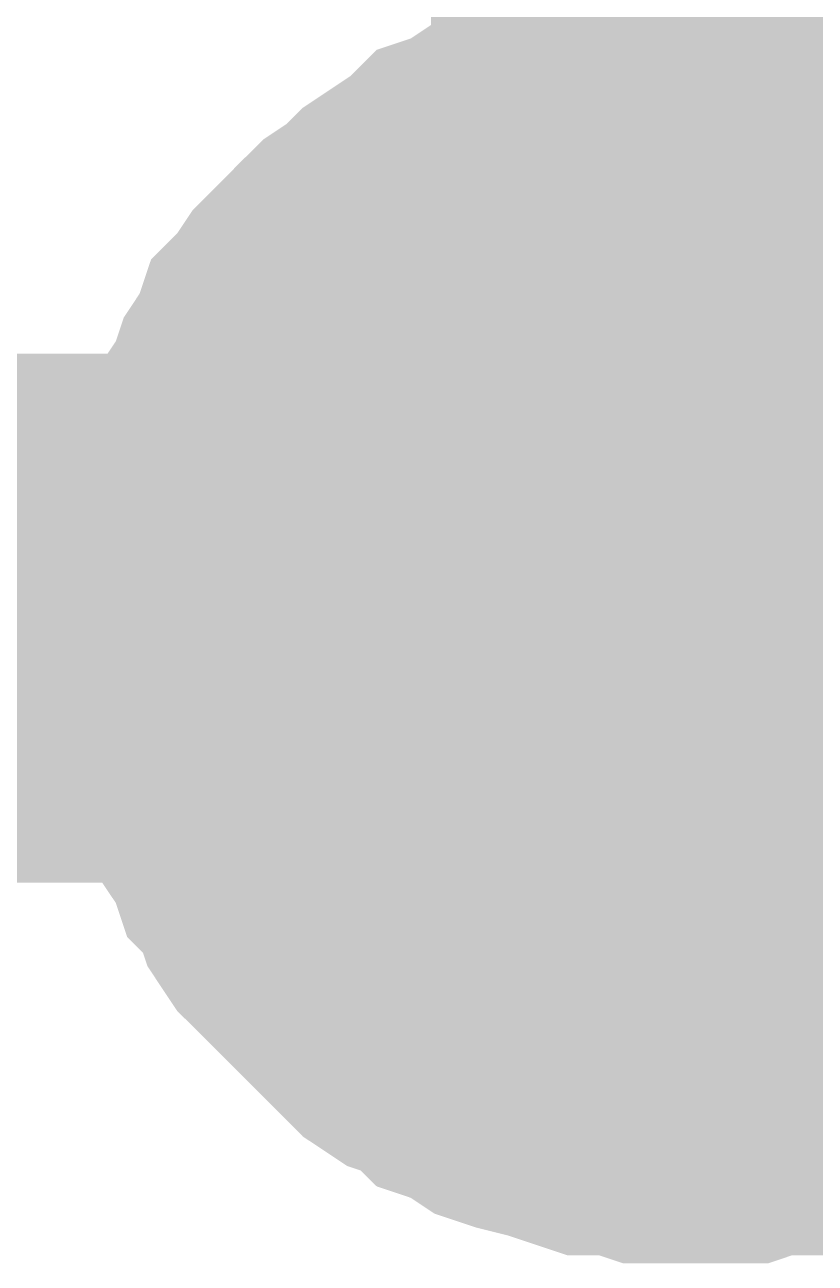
# Model space of a CAD drawing. Header units: inches. Extents: x 0 to 841, y 0 to 594.
# Drawn here: x 51.579 to 52.698, y 539.083 to 540.837 of the extents above; entities that cross this region are included whole.
import ezdxf

# ---------------------------------------------------------------- set-up
doc = ezdxf.new("R2010")
doc.units = ezdxf.units.IN
doc.layers.add('Sheet', color=255, linetype='Continuous')

msp = doc.modelspace()

# ---------------------------------------------------------------- linework, layer by layer
at = {"layer": 'Sheet'}
for points in [[(95.0302, 547.4983, 0.7493, 0.7493, 0), (95.0302, 539.9969, 0.7493, 0.7493, 0), (94.9853, 539.9969, 0.7493, 0.7493, 0), (94.9853, 539.9969, 0.7493, 0.7493, 0), (82.5212, 539.9969, 0.7493, 0.7493, 0), (67.5306, 539.9969, 0.7493, 0.7493, 0), (67.5306, 539.9969, 0.7493, 0.7493, 0), (52.5288, 539.9969, 0.7493, 0.7493, 0), (42.5239, 539.9969, 0.7493, 0.7493, 0), (42.5239, 539.9969, 0.7493, 0.7493, 0)], [(52.5288, 544.9941, 0.7493, 0.7493, 0), (52.5288, 539.9969, 0.7493, 0.7493, 0)], [(52.5288, 544.9941, 0.2997, 0.2997, 0), (52.5288, 539.9969, 0.2997, 0.2997, 0)], [(51.7652, 539.9969, 0.2997, 0.2997, 0), (51.7652, 540.0306, 0.2997, 0.2997, 0), (51.7652, 540.0755, 0.2997, 0.2997, 0), (51.7765, 540.1092, 0.2997, 0.2997, 0), (51.7765, 540.1542, 0.2997, 0.2997, 0), (51.7877, 540.1878, 0.2997, 0.2997, 0), (51.7989, 540.2215, 0.2997, 0.2997, 0), (51.8102, 540.2552, 0.2997, 0.2997, 0), (51.8214, 540.2889, 0.2997, 0.2997, 0), (51.8439, 540.3226, 0.2997, 0.2997, 0), (51.8551, 540.3563, 0.2997, 0.2997, 0), (51.8775, 540.39, 0.2997, 0.2997, 0), (51.8888, 540.4237, 0.2997, 0.2997, 0), (51.9112, 540.4461, 0.2997, 0.2997, 0), (51.9337, 540.4798, 0.2997, 0.2997, 0), (51.9674, 540.5135, 0.2997, 0.2997, 0), (51.9898, 540.536, 0.2997, 0.2997, 0), (52.0123, 540.5584, 0.2997, 0.2997, 0), (52.046, 540.5809, 0.2997, 0.2997, 0), (52.0684, 540.6033, 0.2997, 0.2997, 0), (52.1021, 540.6258, 0.2997, 0.2997, 0), (52.1358, 540.6483, 0.2997, 0.2997, 0), (52.1583, 540.6707, 0.2997, 0.2997, 0), (52.1919, 540.6819, 0.2997, 0.2997, 0), (52.2256, 540.7044, 0.2997, 0.2997, 0), (52.2593, 540.7156, 0.2997, 0.2997, 0), (52.3042, 540.7269, 0.2997, 0.2997, 0), (52.3379, 540.7381, 0.2997, 0.2997, 0), (52.3716, 540.7493, 0.2997, 0.2997, 0), (52.4165, 540.7493, 0.2997, 0.2997, 0), (52.4502, 540.7605, 0.2997, 0.2997, 0), (52.4839, 540.7605, 0.2997, 0.2997, 0), (52.5288, 540.7605, 0.2997, 0.2997, 0)], [(51.7652, 539.9969, 0.2997, 0.2997, 0), (51.7652, 540.0306, 0.2997, 0.2997, 0), (51.7652, 540.0755, 0.2997, 0.2997, 0), (51.7765, 540.1092, 0.2997, 0.2997, 0), (51.7765, 540.1542, 0.2997, 0.2997, 0), (51.7877, 540.1878, 0.2997, 0.2997, 0), (51.7989, 540.2215, 0.2997, 0.2997, 0), (51.8102, 540.2552, 0.2997, 0.2997, 0), (51.8214, 540.2889, 0.2997, 0.2997, 0), (51.8439, 540.3226, 0.2997, 0.2997, 0), (51.8551, 540.3563, 0.2997, 0.2997, 0), (51.8775, 540.39, 0.2997, 0.2997, 0), (51.8888, 540.4237, 0.2997, 0.2997, 0), (51.9112, 540.4461, 0.2997, 0.2997, 0), (51.9337, 540.4798, 0.2997, 0.2997, 0), (51.9674, 540.5135, 0.2997, 0.2997, 0), (51.9898, 540.536, 0.2997, 0.2997, 0), (52.0123, 540.5584, 0.2997, 0.2997, 0), (52.046, 540.5809, 0.2997, 0.2997, 0), (52.0684, 540.6033, 0.2997, 0.2997, 0), (52.1021, 540.6258, 0.2997, 0.2997, 0), (52.1358, 540.6483, 0.2997, 0.2997, 0), (52.1583, 540.6707, 0.2997, 0.2997, 0), (52.1919, 540.6819, 0.2997, 0.2997, 0), (52.2256, 540.7044, 0.2997, 0.2997, 0), (52.2593, 540.7156, 0.2997, 0.2997, 0), (52.3042, 540.7269, 0.2997, 0.2997, 0), (52.3379, 540.7381, 0.2997, 0.2997, 0), (52.3716, 540.7493, 0.2997, 0.2997, 0), (52.4165, 540.7493, 0.2997, 0.2997, 0), (52.4502, 540.7605, 0.2997, 0.2997, 0), (52.4839, 540.7605, 0.2997, 0.2997, 0), (52.5288, 540.7605, 0.2997, 0.2997, 0)], [(51.7652, 539.9969, 0.2997, 0.2997, 0), (51.7652, 540.0306, 0.2997, 0.2997, 0), (51.7652, 540.0755, 0.2997, 0.2997, 0), (51.7765, 540.1092, 0.2997, 0.2997, 0), (51.7765, 540.1542, 0.2997, 0.2997, 0), (51.7877, 540.1878, 0.2997, 0.2997, 0), (51.7989, 540.2215, 0.2997, 0.2997, 0), (51.8102, 540.2552, 0.2997, 0.2997, 0), (51.8214, 540.2889, 0.2997, 0.2997, 0), (51.8439, 540.3226, 0.2997, 0.2997, 0), (51.8551, 540.3563, 0.2997, 0.2997, 0), (51.8775, 540.39, 0.2997, 0.2997, 0), (51.8888, 540.4237, 0.2997, 0.2997, 0), (51.9112, 540.4461, 0.2997, 0.2997, 0), (51.9337, 540.4798, 0.2997, 0.2997, 0), (51.9674, 540.5135, 0.2997, 0.2997, 0), (51.9898, 540.536, 0.2997, 0.2997, 0), (52.0123, 540.5584, 0.2997, 0.2997, 0), (52.046, 540.5809, 0.2997, 0.2997, 0), (52.0684, 540.6033, 0.2997, 0.2997, 0), (52.1021, 540.6258, 0.2997, 0.2997, 0), (52.1358, 540.6483, 0.2997, 0.2997, 0), (52.1583, 540.6707, 0.2997, 0.2997, 0), (52.1919, 540.6819, 0.2997, 0.2997, 0), (52.2256, 540.7044, 0.2997, 0.2997, 0), (52.2593, 540.7156, 0.2997, 0.2997, 0), (52.3042, 540.7269, 0.2997, 0.2997, 0), (52.3379, 540.7381, 0.2997, 0.2997, 0), (52.3716, 540.7493, 0.2997, 0.2997, 0), (52.4165, 540.7493, 0.2997, 0.2997, 0), (52.4502, 540.7605, 0.2997, 0.2997, 0), (52.4839, 540.7605, 0.2997, 0.2997, 0), (52.5288, 540.7605, 0.2997, 0.2997, 0)], [(52.5288, 540.7605, 0.2997, 0.2997, 0), (52.5288, 540.7605, 0.2997, 0.2997, 0)], [(52.5288, 540.7605, 0.2997, 0.2997, 0), (52.5625, 540.7605, 0.2997, 0.2997, 0), (52.6074, 540.7605, 0.2997, 0.2997, 0), (52.6411, 540.7493, 0.2997, 0.2997, 0), (52.686, 540.7493, 0.2997, 0.2997, 0), (52.7197, 540.7381, 0.2997, 0.2997, 0), (52.7534, 540.7269, 0.2997, 0.2997, 0), (52.7871, 540.7156, 0.2997, 0.2997, 0), (52.8208, 540.7044, 0.2997, 0.2997, 0), (52.8545, 540.6819, 0.2997, 0.2997, 0)], [(52.5288, 540.7605, 0.2997, 0.2997, 0), (52.5288, 540.7605, 0.2997, 0.2997, 0)], [(52.5288, 540.7605, 0.2997, 0.2997, 0), (52.5625, 540.7605, 0.2997, 0.2997, 0), (52.6074, 540.7605, 0.2997, 0.2997, 0), (52.6411, 540.7493, 0.2997, 0.2997, 0), (52.686, 540.7493, 0.2997, 0.2997, 0), (52.7197, 540.7381, 0.2997, 0.2997, 0), (52.7534, 540.7269, 0.2997, 0.2997, 0), (52.7871, 540.7156, 0.2997, 0.2997, 0), (52.8208, 540.7044, 0.2997, 0.2997, 0), (52.8545, 540.6819, 0.2997, 0.2997, 0)], [(52.5288, 540.7605, 0.2997, 0.2997, 0), (52.5288, 540.7605, 0.2997, 0.2997, 0)], [(52.5288, 540.7605, 0.2997, 0.2997, 0), (52.5625, 540.7605, 0.2997, 0.2997, 0), (52.6074, 540.7605, 0.2997, 0.2997, 0), (52.6411, 540.7493, 0.2997, 0.2997, 0), (52.686, 540.7493, 0.2997, 0.2997, 0), (52.7197, 540.7381, 0.2997, 0.2997, 0), (52.7534, 540.7269, 0.2997, 0.2997, 0), (52.7871, 540.7156, 0.2997, 0.2997, 0), (52.8208, 540.7044, 0.2997, 0.2997, 0), (52.8545, 540.6819, 0.2997, 0.2997, 0)], [(51.7652, 539.9969, 0.0991, 0.0991, 0), (51.7652, 540.0306, 0.0991, 0.0991, 0), (51.7652, 540.0755, 0.0991, 0.0991, 0), (51.7765, 540.1092, 0.0991, 0.0991, 0), (51.7765, 540.1542, 0.0991, 0.0991, 0), (51.7877, 540.1878, 0.0991, 0.0991, 0), (51.7989, 540.2215, 0.0991, 0.0991, 0), (51.8102, 540.2552, 0.0991, 0.0991, 0), (51.8214, 540.2889, 0.0991, 0.0991, 0), (51.8439, 540.3226, 0.0991, 0.0991, 0), (51.8551, 540.3563, 0.0991, 0.0991, 0), (51.8775, 540.39, 0.0991, 0.0991, 0), (51.8888, 540.4237, 0.0991, 0.0991, 0), (51.9112, 540.4461, 0.0991, 0.0991, 0), (51.9337, 540.4798, 0.0991, 0.0991, 0), (51.9674, 540.5135, 0.0991, 0.0991, 0), (51.9898, 540.536, 0.0991, 0.0991, 0), (52.0123, 540.5584, 0.0991, 0.0991, 0), (52.046, 540.5809, 0.0991, 0.0991, 0), (52.0684, 540.6033, 0.0991, 0.0991, 0), (52.1021, 540.6258, 0.0991, 0.0991, 0), (52.1358, 540.6483, 0.0991, 0.0991, 0), (52.1583, 540.6707, 0.0991, 0.0991, 0), (52.1919, 540.6819, 0.0991, 0.0991, 0), (52.2256, 540.7044, 0.0991, 0.0991, 0), (52.2593, 540.7156, 0.0991, 0.0991, 0), (52.3042, 540.7269, 0.0991, 0.0991, 0), (52.3379, 540.7381, 0.0991, 0.0991, 0), (52.3716, 540.7493, 0.0991, 0.0991, 0), (52.4165, 540.7493, 0.0991, 0.0991, 0), (52.4502, 540.7605, 0.0991, 0.0991, 0), (52.4839, 540.7605, 0.0991, 0.0991, 0), (52.5288, 540.7605, 0.0991, 0.0991, 0)], [(51.7652, 539.9969, 0.0991, 0.0991, 0), (51.7652, 540.0306, 0.0991, 0.0991, 0), (51.7652, 540.0755, 0.0991, 0.0991, 0), (51.7765, 540.1092, 0.0991, 0.0991, 0), (51.7765, 540.1542, 0.0991, 0.0991, 0), (51.7877, 540.1878, 0.0991, 0.0991, 0), (51.7989, 540.2215, 0.0991, 0.0991, 0), (51.8102, 540.2552, 0.0991, 0.0991, 0), (51.8214, 540.2889, 0.0991, 0.0991, 0), (51.8439, 540.3226, 0.0991, 0.0991, 0), (51.8551, 540.3563, 0.0991, 0.0991, 0), (51.8775, 540.39, 0.0991, 0.0991, 0), (51.8888, 540.4237, 0.0991, 0.0991, 0), (51.9112, 540.4461, 0.0991, 0.0991, 0), (51.9337, 540.4798, 0.0991, 0.0991, 0), (51.9674, 540.5135, 0.0991, 0.0991, 0), (51.9898, 540.536, 0.0991, 0.0991, 0), (52.0123, 540.5584, 0.0991, 0.0991, 0), (52.046, 540.5809, 0.0991, 0.0991, 0), (52.0684, 540.6033, 0.0991, 0.0991, 0), (52.1021, 540.6258, 0.0991, 0.0991, 0), (52.1358, 540.6483, 0.0991, 0.0991, 0), (52.1583, 540.6707, 0.0991, 0.0991, 0), (52.1919, 540.6819, 0.0991, 0.0991, 0), (52.2256, 540.7044, 0.0991, 0.0991, 0), (52.2593, 540.7156, 0.0991, 0.0991, 0), (52.3042, 540.7269, 0.0991, 0.0991, 0), (52.3379, 540.7381, 0.0991, 0.0991, 0), (52.3716, 540.7493, 0.0991, 0.0991, 0), (52.4165, 540.7493, 0.0991, 0.0991, 0), (52.4502, 540.7605, 0.0991, 0.0991, 0), (52.4839, 540.7605, 0.0991, 0.0991, 0), (52.5288, 540.7605, 0.0991, 0.0991, 0)], [(51.7652, 539.9969, 0.0991, 0.0991, 0), (51.7652, 540.0306, 0.0991, 0.0991, 0), (51.7652, 540.0755, 0.0991, 0.0991, 0), (51.7765, 540.1092, 0.0991, 0.0991, 0), (51.7765, 540.1542, 0.0991, 0.0991, 0), (51.7877, 540.1878, 0.0991, 0.0991, 0), (51.7989, 540.2215, 0.0991, 0.0991, 0), (51.8102, 540.2552, 0.0991, 0.0991, 0), (51.8214, 540.2889, 0.0991, 0.0991, 0), (51.8439, 540.3226, 0.0991, 0.0991, 0), (51.8551, 540.3563, 0.0991, 0.0991, 0), (51.8775, 540.39, 0.0991, 0.0991, 0), (51.8888, 540.4237, 0.0991, 0.0991, 0), (51.9112, 540.4461, 0.0991, 0.0991, 0), (51.9337, 540.4798, 0.0991, 0.0991, 0), (51.9674, 540.5135, 0.0991, 0.0991, 0), (51.9898, 540.536, 0.0991, 0.0991, 0), (52.0123, 540.5584, 0.0991, 0.0991, 0), (52.046, 540.5809, 0.0991, 0.0991, 0), (52.0684, 540.6033, 0.0991, 0.0991, 0), (52.1021, 540.6258, 0.0991, 0.0991, 0), (52.1358, 540.6483, 0.0991, 0.0991, 0), (52.1583, 540.6707, 0.0991, 0.0991, 0), (52.1919, 540.6819, 0.0991, 0.0991, 0), (52.2256, 540.7044, 0.0991, 0.0991, 0), (52.2593, 540.7156, 0.0991, 0.0991, 0), (52.3042, 540.7269, 0.0991, 0.0991, 0), (52.3379, 540.7381, 0.0991, 0.0991, 0), (52.3716, 540.7493, 0.0991, 0.0991, 0), (52.4165, 540.7493, 0.0991, 0.0991, 0), (52.4502, 540.7605, 0.0991, 0.0991, 0), (52.4839, 540.7605, 0.0991, 0.0991, 0), (52.5288, 540.7605, 0.0991, 0.0991, 0)], [(52.5288, 540.7605, 0.0991, 0.0991, 0), (52.5288, 540.7605, 0.0991, 0.0991, 0)], [(52.5288, 540.7605, 0.0991, 0.0991, 0), (52.5625, 540.7605, 0.0991, 0.0991, 0), (52.6074, 540.7605, 0.0991, 0.0991, 0), (52.6411, 540.7493, 0.0991, 0.0991, 0), (52.686, 540.7493, 0.0991, 0.0991, 0), (52.7197, 540.7381, 0.0991, 0.0991, 0), (52.7534, 540.7269, 0.0991, 0.0991, 0)], [(52.5288, 540.7605, 0.0991, 0.0991, 0), (52.5288, 540.7605, 0.0991, 0.0991, 0)], [(52.5288, 540.7605, 0.0991, 0.0991, 0), (52.5625, 540.7605, 0.0991, 0.0991, 0), (52.6074, 540.7605, 0.0991, 0.0991, 0), (52.6411, 540.7493, 0.0991, 0.0991, 0), (52.686, 540.7493, 0.0991, 0.0991, 0), (52.7197, 540.7381, 0.0991, 0.0991, 0), (52.7534, 540.7269, 0.0991, 0.0991, 0)], [(52.5288, 540.7605, 0.0991, 0.0991, 0), (52.5288, 540.7605, 0.0991, 0.0991, 0)], [(52.5288, 540.7605, 0.0991, 0.0991, 0), (52.5625, 540.7605, 0.0991, 0.0991, 0), (52.6074, 540.7605, 0.0991, 0.0991, 0), (52.6411, 540.7493, 0.0991, 0.0991, 0), (52.686, 540.7493, 0.0991, 0.0991, 0), (52.7197, 540.7381, 0.0991, 0.0991, 0), (52.7534, 540.7269, 0.0991, 0.0991, 0)], [(52.0235, 539.9969, 0.2997, 0.2997, 0), (52.0235, 540.0194, 0.2997, 0.2997, 0), (52.0235, 540.0531, 0.2997, 0.2997, 0), (52.0347, 540.0755, 0.2997, 0.2997, 0), (52.0347, 540.098, 0.2997, 0.2997, 0), (52.0347, 540.1205, 0.2997, 0.2997, 0), (52.046, 540.1429, 0.2997, 0.2997, 0), (52.0572, 540.1766, 0.2997, 0.2997, 0), (52.0684, 540.1991, 0.2997, 0.2997, 0), (52.0684, 540.2215, 0.2997, 0.2997, 0), (52.0797, 540.244, 0.2997, 0.2997, 0), (52.0909, 540.2552, 0.2997, 0.2997, 0), (52.1133, 540.2777, 0.2997, 0.2997, 0), (52.1246, 540.3001, 0.2997, 0.2997, 0), (52.1358, 540.3226, 0.2997, 0.2997, 0), (52.1583, 540.3338, 0.2997, 0.2997, 0), (52.1695, 540.3563, 0.2997, 0.2997, 0), (52.1919, 540.3675, 0.2997, 0.2997, 0), (52.2032, 540.39, 0.2997, 0.2997, 0), (52.2256, 540.4012, 0.2997, 0.2997, 0), (52.2481, 540.4124, 0.2997, 0.2997, 0), (52.2705, 540.4349, 0.2997, 0.2997, 0), (52.2818, 540.4461, 0.2997, 0.2997, 0), (52.3042, 540.4574, 0.2997, 0.2997, 0), (52.3267, 540.4574, 0.2997, 0.2997, 0), (52.3492, 540.4686, 0.2997, 0.2997, 0), (52.3828, 540.4798, 0.2997, 0.2997, 0), (52.4053, 540.491, 0.2997, 0.2997, 0), (52.4278, 540.491, 0.2997, 0.2997, 0), (52.4502, 540.491, 0.2997, 0.2997, 0), (52.4727, 540.5023, 0.2997, 0.2997, 0), (52.5064, 540.5023, 0.2997, 0.2997, 0), (52.5288, 540.5023, 0.2997, 0.2997, 0)], [(52.0235, 539.9969, 0.2997, 0.2997, 0), (52.0235, 540.0194, 0.2997, 0.2997, 0), (52.0235, 540.0531, 0.2997, 0.2997, 0), (52.0347, 540.0755, 0.2997, 0.2997, 0), (52.0347, 540.098, 0.2997, 0.2997, 0), (52.0347, 540.1205, 0.2997, 0.2997, 0), (52.046, 540.1429, 0.2997, 0.2997, 0), (52.0572, 540.1766, 0.2997, 0.2997, 0), (52.0684, 540.1991, 0.2997, 0.2997, 0), (52.0684, 540.2215, 0.2997, 0.2997, 0), (52.0797, 540.244, 0.2997, 0.2997, 0), (52.0909, 540.2552, 0.2997, 0.2997, 0), (52.1133, 540.2777, 0.2997, 0.2997, 0), (52.1246, 540.3001, 0.2997, 0.2997, 0), (52.1358, 540.3226, 0.2997, 0.2997, 0), (52.1583, 540.3338, 0.2997, 0.2997, 0), (52.1695, 540.3563, 0.2997, 0.2997, 0), (52.1919, 540.3675, 0.2997, 0.2997, 0), (52.2032, 540.39, 0.2997, 0.2997, 0), (52.2256, 540.4012, 0.2997, 0.2997, 0), (52.2481, 540.4124, 0.2997, 0.2997, 0), (52.2705, 540.4349, 0.2997, 0.2997, 0), (52.2818, 540.4461, 0.2997, 0.2997, 0), (52.3042, 540.4574, 0.2997, 0.2997, 0), (52.3267, 540.4574, 0.2997, 0.2997, 0), (52.3492, 540.4686, 0.2997, 0.2997, 0), (52.3828, 540.4798, 0.2997, 0.2997, 0), (52.4053, 540.491, 0.2997, 0.2997, 0), (52.4278, 540.491, 0.2997, 0.2997, 0), (52.4502, 540.491, 0.2997, 0.2997, 0), (52.4727, 540.5023, 0.2997, 0.2997, 0), (52.5064, 540.5023, 0.2997, 0.2997, 0), (52.5288, 540.5023, 0.2997, 0.2997, 0)], [(52.5288, 540.5023, 0.2997, 0.2997, 0), (52.5288, 540.5023, 0.2997, 0.2997, 0)], [(52.5288, 540.5023, 0.2997, 0.2997, 0), (52.5513, 540.5023, 0.2997, 0.2997, 0), (52.585, 540.5023, 0.2997, 0.2997, 0), (52.6074, 540.491, 0.2997, 0.2997, 0), (52.6299, 540.491, 0.2997, 0.2997, 0), (52.6523, 540.491, 0.2997, 0.2997, 0), (52.6748, 540.4798, 0.2997, 0.2997, 0), (52.7085, 540.4686, 0.2997, 0.2997, 0), (52.7309, 540.4574, 0.2997, 0.2997, 0), (52.7534, 540.4574, 0.2997, 0.2997, 0), (52.7758, 540.4461, 0.2997, 0.2997, 0), (52.7871, 540.4349, 0.2997, 0.2997, 0), (52.8095, 540.4124, 0.2997, 0.2997, 0), (52.832, 540.4012, 0.2997, 0.2997, 0), (52.8545, 540.39, 0.2997, 0.2997, 0)], [(52.5288, 540.5023, 0.2997, 0.2997, 0), (52.5288, 540.5023, 0.2997, 0.2997, 0)], [(52.5288, 540.5023, 0.2997, 0.2997, 0), (52.5513, 540.5023, 0.2997, 0.2997, 0), (52.585, 540.5023, 0.2997, 0.2997, 0), (52.6074, 540.491, 0.2997, 0.2997, 0), (52.6299, 540.491, 0.2997, 0.2997, 0), (52.6523, 540.491, 0.2997, 0.2997, 0), (52.6748, 540.4798, 0.2997, 0.2997, 0), (52.7085, 540.4686, 0.2997, 0.2997, 0), (52.7309, 540.4574, 0.2997, 0.2997, 0), (52.7534, 540.4574, 0.2997, 0.2997, 0), (52.7758, 540.4461, 0.2997, 0.2997, 0), (52.7871, 540.4349, 0.2997, 0.2997, 0), (52.8095, 540.4124, 0.2997, 0.2997, 0), (52.832, 540.4012, 0.2997, 0.2997, 0), (52.8545, 540.39, 0.2997, 0.2997, 0)], [(52.0235, 539.9969, 0.0991, 0.0991, 0), (52.0235, 540.0194, 0.0991, 0.0991, 0), (52.0235, 540.0531, 0.0991, 0.0991, 0), (52.0347, 540.0755, 0.0991, 0.0991, 0), (52.0347, 540.098, 0.0991, 0.0991, 0), (52.0347, 540.1205, 0.0991, 0.0991, 0), (52.046, 540.1429, 0.0991, 0.0991, 0), (52.0572, 540.1766, 0.0991, 0.0991, 0), (52.0684, 540.1991, 0.0991, 0.0991, 0), (52.0684, 540.2215, 0.0991, 0.0991, 0), (52.0797, 540.244, 0.0991, 0.0991, 0), (52.0909, 540.2552, 0.0991, 0.0991, 0), (52.1133, 540.2777, 0.0991, 0.0991, 0), (52.1246, 540.3001, 0.0991, 0.0991, 0), (52.1358, 540.3226, 0.0991, 0.0991, 0), (52.1583, 540.3338, 0.0991, 0.0991, 0), (52.1695, 540.3563, 0.0991, 0.0991, 0), (52.1919, 540.3675, 0.0991, 0.0991, 0), (52.2032, 540.39, 0.0991, 0.0991, 0), (52.2256, 540.4012, 0.0991, 0.0991, 0), (52.2481, 540.4124, 0.0991, 0.0991, 0), (52.2705, 540.4349, 0.0991, 0.0991, 0), (52.2818, 540.4461, 0.0991, 0.0991, 0), (52.3042, 540.4574, 0.0991, 0.0991, 0), (52.3267, 540.4574, 0.0991, 0.0991, 0), (52.3492, 540.4686, 0.0991, 0.0991, 0), (52.3828, 540.4798, 0.0991, 0.0991, 0), (52.4053, 540.491, 0.0991, 0.0991, 0), (52.4278, 540.491, 0.0991, 0.0991, 0), (52.4502, 540.491, 0.0991, 0.0991, 0), (52.4727, 540.5023, 0.0991, 0.0991, 0), (52.5064, 540.5023, 0.0991, 0.0991, 0), (52.5288, 540.5023, 0.0991, 0.0991, 0)], [(52.0235, 539.9969, 0.0991, 0.0991, 0), (52.0235, 540.0194, 0.0991, 0.0991, 0), (52.0235, 540.0531, 0.0991, 0.0991, 0), (52.0347, 540.0755, 0.0991, 0.0991, 0), (52.0347, 540.098, 0.0991, 0.0991, 0), (52.0347, 540.1205, 0.0991, 0.0991, 0), (52.046, 540.1429, 0.0991, 0.0991, 0), (52.0572, 540.1766, 0.0991, 0.0991, 0), (52.0684, 540.1991, 0.0991, 0.0991, 0), (52.0684, 540.2215, 0.0991, 0.0991, 0), (52.0797, 540.244, 0.0991, 0.0991, 0), (52.0909, 540.2552, 0.0991, 0.0991, 0), (52.1133, 540.2777, 0.0991, 0.0991, 0), (52.1246, 540.3001, 0.0991, 0.0991, 0), (52.1358, 540.3226, 0.0991, 0.0991, 0), (52.1583, 540.3338, 0.0991, 0.0991, 0), (52.1695, 540.3563, 0.0991, 0.0991, 0), (52.1919, 540.3675, 0.0991, 0.0991, 0), (52.2032, 540.39, 0.0991, 0.0991, 0), (52.2256, 540.4012, 0.0991, 0.0991, 0), (52.2481, 540.4124, 0.0991, 0.0991, 0), (52.2705, 540.4349, 0.0991, 0.0991, 0), (52.2818, 540.4461, 0.0991, 0.0991, 0), (52.3042, 540.4574, 0.0991, 0.0991, 0), (52.3267, 540.4574, 0.0991, 0.0991, 0), (52.3492, 540.4686, 0.0991, 0.0991, 0), (52.3828, 540.4798, 0.0991, 0.0991, 0), (52.4053, 540.491, 0.0991, 0.0991, 0), (52.4278, 540.491, 0.0991, 0.0991, 0), (52.4502, 540.491, 0.0991, 0.0991, 0), (52.4727, 540.5023, 0.0991, 0.0991, 0), (52.5064, 540.5023, 0.0991, 0.0991, 0), (52.5288, 540.5023, 0.0991, 0.0991, 0)], [(52.5288, 540.5023, 0.0991, 0.0991, 0), (52.5288, 540.5023, 0.0991, 0.0991, 0)], [(52.5288, 540.5023, 0.0991, 0.0991, 0), (52.5513, 540.5023, 0.0991, 0.0991, 0), (52.585, 540.5023, 0.0991, 0.0991, 0), (52.6074, 540.491, 0.0991, 0.0991, 0), (52.6299, 540.491, 0.0991, 0.0991, 0), (52.6523, 540.491, 0.0991, 0.0991, 0), (52.6748, 540.4798, 0.0991, 0.0991, 0), (52.7085, 540.4686, 0.0991, 0.0991, 0), (52.7309, 540.4574, 0.0991, 0.0991, 0), (52.7534, 540.4574, 0.0991, 0.0991, 0)], [(52.5288, 540.5023, 0.0991, 0.0991, 0), (52.5288, 540.5023, 0.0991, 0.0991, 0)], [(52.5288, 540.5023, 0.0991, 0.0991, 0), (52.5513, 540.5023, 0.0991, 0.0991, 0), (52.585, 540.5023, 0.0991, 0.0991, 0), (52.6074, 540.491, 0.0991, 0.0991, 0), (52.6299, 540.491, 0.0991, 0.0991, 0), (52.6523, 540.491, 0.0991, 0.0991, 0), (52.6748, 540.4798, 0.0991, 0.0991, 0), (52.7085, 540.4686, 0.0991, 0.0991, 0), (52.7309, 540.4574, 0.0991, 0.0991, 0), (52.7534, 540.4574, 0.0991, 0.0991, 0)], [(52.5288, 539.2333, 0.2997, 0.2997, 0), (52.4839, 539.2333, 0.2997, 0.2997, 0), (52.4502, 539.2333, 0.2997, 0.2997, 0), (52.4165, 539.2446, 0.2997, 0.2997, 0), (52.3716, 539.2446, 0.2997, 0.2997, 0), (52.3379, 539.2558, 0.2997, 0.2997, 0), (52.3042, 539.267, 0.2997, 0.2997, 0), (52.2593, 539.2782, 0.2997, 0.2997, 0), (52.2256, 539.2895, 0.2997, 0.2997, 0), (52.1919, 539.3119, 0.2997, 0.2997, 0), (52.1583, 539.3232, 0.2997, 0.2997, 0), (52.1358, 539.3456, 0.2997, 0.2997, 0), (52.1021, 539.3569, 0.2997, 0.2997, 0), (52.0684, 539.3793, 0.2997, 0.2997, 0), (52.046, 539.4018, 0.2997, 0.2997, 0), (52.0123, 539.4355, 0.2997, 0.2997, 0), (51.9898, 539.4579, 0.2997, 0.2997, 0), (51.9674, 539.4804, 0.2997, 0.2997, 0), (51.9337, 539.5141, 0.2997, 0.2997, 0), (51.9112, 539.5365, 0.2997, 0.2997, 0), (51.8888, 539.5702, 0.2997, 0.2997, 0), (51.8775, 539.6039, 0.2997, 0.2997, 0), (51.8551, 539.6264, 0.2997, 0.2997, 0), (51.8439, 539.6601, 0.2997, 0.2997, 0), (51.8214, 539.6937, 0.2997, 0.2997, 0), (51.8102, 539.7274, 0.2997, 0.2997, 0), (51.7989, 539.7723, 0.2997, 0.2997, 0), (51.7877, 539.806, 0.2997, 0.2997, 0), (51.7765, 539.8397, 0.2997, 0.2997, 0), (51.7765, 539.8846, 0.2997, 0.2997, 0), (51.7652, 539.9183, 0.2997, 0.2997, 0), (51.7652, 539.952, 0.2997, 0.2997, 0), (51.7652, 539.9969, 0.2997, 0.2997, 0)], [(51.7652, 539.9969, 0.2997, 0.2997, 0), (51.7652, 539.9969, 0.2997, 0.2997, 0)], [(52.5288, 539.2333, 0.2997, 0.2997, 0), (52.4839, 539.2333, 0.2997, 0.2997, 0), (52.4502, 539.2333, 0.2997, 0.2997, 0), (52.4165, 539.2446, 0.2997, 0.2997, 0), (52.3716, 539.2446, 0.2997, 0.2997, 0), (52.3379, 539.2558, 0.2997, 0.2997, 0), (52.3042, 539.267, 0.2997, 0.2997, 0), (52.2593, 539.2782, 0.2997, 0.2997, 0), (52.2256, 539.2895, 0.2997, 0.2997, 0), (52.1919, 539.3119, 0.2997, 0.2997, 0), (52.1583, 539.3232, 0.2997, 0.2997, 0), (52.1358, 539.3456, 0.2997, 0.2997, 0), (52.1021, 539.3569, 0.2997, 0.2997, 0), (52.0684, 539.3793, 0.2997, 0.2997, 0), (52.046, 539.4018, 0.2997, 0.2997, 0), (52.0123, 539.4355, 0.2997, 0.2997, 0), (51.9898, 539.4579, 0.2997, 0.2997, 0), (51.9674, 539.4804, 0.2997, 0.2997, 0), (51.9337, 539.5141, 0.2997, 0.2997, 0), (51.9112, 539.5365, 0.2997, 0.2997, 0), (51.8888, 539.5702, 0.2997, 0.2997, 0), (51.8775, 539.6039, 0.2997, 0.2997, 0), (51.8551, 539.6264, 0.2997, 0.2997, 0), (51.8439, 539.6601, 0.2997, 0.2997, 0), (51.8214, 539.6937, 0.2997, 0.2997, 0), (51.8102, 539.7274, 0.2997, 0.2997, 0), (51.7989, 539.7723, 0.2997, 0.2997, 0), (51.7877, 539.806, 0.2997, 0.2997, 0), (51.7765, 539.8397, 0.2997, 0.2997, 0), (51.7765, 539.8846, 0.2997, 0.2997, 0), (51.7652, 539.9183, 0.2997, 0.2997, 0), (51.7652, 539.952, 0.2997, 0.2997, 0), (51.7652, 539.9969, 0.2997, 0.2997, 0)], [(51.7652, 539.9969, 0.2997, 0.2997, 0), (51.7652, 539.9969, 0.2997, 0.2997, 0)], [(52.5288, 539.2333, 0.2997, 0.2997, 0), (52.4839, 539.2333, 0.2997, 0.2997, 0), (52.4502, 539.2333, 0.2997, 0.2997, 0), (52.4165, 539.2446, 0.2997, 0.2997, 0), (52.3716, 539.2446, 0.2997, 0.2997, 0), (52.3379, 539.2558, 0.2997, 0.2997, 0), (52.3042, 539.267, 0.2997, 0.2997, 0), (52.2593, 539.2782, 0.2997, 0.2997, 0), (52.2256, 539.2895, 0.2997, 0.2997, 0), (52.1919, 539.3119, 0.2997, 0.2997, 0), (52.1583, 539.3232, 0.2997, 0.2997, 0), (52.1358, 539.3456, 0.2997, 0.2997, 0), (52.1021, 539.3569, 0.2997, 0.2997, 0), (52.0684, 539.3793, 0.2997, 0.2997, 0), (52.046, 539.4018, 0.2997, 0.2997, 0), (52.0123, 539.4355, 0.2997, 0.2997, 0), (51.9898, 539.4579, 0.2997, 0.2997, 0), (51.9674, 539.4804, 0.2997, 0.2997, 0), (51.9337, 539.5141, 0.2997, 0.2997, 0), (51.9112, 539.5365, 0.2997, 0.2997, 0), (51.8888, 539.5702, 0.2997, 0.2997, 0), (51.8775, 539.6039, 0.2997, 0.2997, 0), (51.8551, 539.6264, 0.2997, 0.2997, 0), (51.8439, 539.6601, 0.2997, 0.2997, 0), (51.8214, 539.6937, 0.2997, 0.2997, 0), (51.8102, 539.7274, 0.2997, 0.2997, 0), (51.7989, 539.7723, 0.2997, 0.2997, 0), (51.7877, 539.806, 0.2997, 0.2997, 0), (51.7765, 539.8397, 0.2997, 0.2997, 0), (51.7765, 539.8846, 0.2997, 0.2997, 0), (51.7652, 539.9183, 0.2997, 0.2997, 0), (51.7652, 539.952, 0.2997, 0.2997, 0), (51.7652, 539.9969, 0.2997, 0.2997, 0)], [(51.7652, 539.9969, 0.2997, 0.2997, 0), (51.7652, 539.9969, 0.2997, 0.2997, 0)], [(52.5288, 539.4916, 0.2997, 0.2997, 0), (52.5064, 539.4916, 0.2997, 0.2997, 0), (52.4727, 539.4916, 0.2997, 0.2997, 0), (52.4502, 539.5028, 0.2997, 0.2997, 0), (52.4278, 539.5028, 0.2997, 0.2997, 0), (52.4053, 539.5028, 0.2997, 0.2997, 0), (52.3828, 539.5141, 0.2997, 0.2997, 0), (52.3492, 539.5253, 0.2997, 0.2997, 0), (52.3267, 539.5365, 0.2997, 0.2997, 0), (52.3042, 539.5365, 0.2997, 0.2997, 0), (52.2818, 539.5478, 0.2997, 0.2997, 0), (52.2705, 539.559, 0.2997, 0.2997, 0), (52.2481, 539.5814, 0.2997, 0.2997, 0), (52.2256, 539.5927, 0.2997, 0.2997, 0), (52.2032, 539.6039, 0.2997, 0.2997, 0), (52.1919, 539.6264, 0.2997, 0.2997, 0), (52.1695, 539.6376, 0.2997, 0.2997, 0), (52.1583, 539.6601, 0.2997, 0.2997, 0), (52.1358, 539.6713, 0.2997, 0.2997, 0), (52.1246, 539.6937, 0.2997, 0.2997, 0), (52.1133, 539.7162, 0.2997, 0.2997, 0), (52.0909, 539.7387, 0.2997, 0.2997, 0), (52.0797, 539.7499, 0.2997, 0.2997, 0), (52.0684, 539.7723, 0.2997, 0.2997, 0), (52.0684, 539.7948, 0.2997, 0.2997, 0), (52.0572, 539.8173, 0.2997, 0.2997, 0), (52.046, 539.851, 0.2997, 0.2997, 0), (52.0347, 539.8734, 0.2997, 0.2997, 0), (52.0347, 539.8959, 0.2997, 0.2997, 0), (52.0347, 539.9183, 0.2997, 0.2997, 0), (52.0235, 539.9408, 0.2997, 0.2997, 0), (52.0235, 539.9745, 0.2997, 0.2997, 0), (52.0235, 539.9969, 0.2997, 0.2997, 0)], [(52.0235, 539.9969, 0.2997, 0.2997, 0), (52.0235, 539.9969, 0.2997, 0.2997, 0)], [(52.5288, 539.4916, 0.2997, 0.2997, 0), (52.5064, 539.4916, 0.2997, 0.2997, 0), (52.4727, 539.4916, 0.2997, 0.2997, 0), (52.4502, 539.5028, 0.2997, 0.2997, 0), (52.4278, 539.5028, 0.2997, 0.2997, 0), (52.4053, 539.5028, 0.2997, 0.2997, 0), (52.3828, 539.5141, 0.2997, 0.2997, 0), (52.3492, 539.5253, 0.2997, 0.2997, 0), (52.3267, 539.5365, 0.2997, 0.2997, 0), (52.3042, 539.5365, 0.2997, 0.2997, 0), (52.2818, 539.5478, 0.2997, 0.2997, 0), (52.2705, 539.559, 0.2997, 0.2997, 0), (52.2481, 539.5814, 0.2997, 0.2997, 0), (52.2256, 539.5927, 0.2997, 0.2997, 0), (52.2032, 539.6039, 0.2997, 0.2997, 0), (52.1919, 539.6264, 0.2997, 0.2997, 0), (52.1695, 539.6376, 0.2997, 0.2997, 0), (52.1583, 539.6601, 0.2997, 0.2997, 0), (52.1358, 539.6713, 0.2997, 0.2997, 0), (52.1246, 539.6937, 0.2997, 0.2997, 0), (52.1133, 539.7162, 0.2997, 0.2997, 0), (52.0909, 539.7387, 0.2997, 0.2997, 0), (52.0797, 539.7499, 0.2997, 0.2997, 0), (52.0684, 539.7723, 0.2997, 0.2997, 0), (52.0684, 539.7948, 0.2997, 0.2997, 0), (52.0572, 539.8173, 0.2997, 0.2997, 0), (52.046, 539.851, 0.2997, 0.2997, 0), (52.0347, 539.8734, 0.2997, 0.2997, 0), (52.0347, 539.8959, 0.2997, 0.2997, 0), (52.0347, 539.9183, 0.2997, 0.2997, 0), (52.0235, 539.9408, 0.2997, 0.2997, 0), (52.0235, 539.9745, 0.2997, 0.2997, 0), (52.0235, 539.9969, 0.2997, 0.2997, 0)], [(52.0235, 539.9969, 0.2997, 0.2997, 0), (52.0235, 539.9969, 0.2997, 0.2997, 0)], [(52.5288, 539.2333, 0.0991, 0.0991, 0), (52.4839, 539.2333, 0.0991, 0.0991, 0), (52.4502, 539.2333, 0.0991, 0.0991, 0), (52.4165, 539.2446, 0.0991, 0.0991, 0), (52.3716, 539.2446, 0.0991, 0.0991, 0), (52.3379, 539.2558, 0.0991, 0.0991, 0), (52.3042, 539.267, 0.0991, 0.0991, 0), (52.2593, 539.2782, 0.0991, 0.0991, 0), (52.2256, 539.2895, 0.0991, 0.0991, 0), (52.1919, 539.3119, 0.0991, 0.0991, 0), (52.1583, 539.3232, 0.0991, 0.0991, 0), (52.1358, 539.3456, 0.0991, 0.0991, 0), (52.1021, 539.3569, 0.0991, 0.0991, 0), (52.0684, 539.3793, 0.0991, 0.0991, 0), (52.046, 539.4018, 0.0991, 0.0991, 0), (52.0123, 539.4355, 0.0991, 0.0991, 0), (51.9898, 539.4579, 0.0991, 0.0991, 0), (51.9674, 539.4804, 0.0991, 0.0991, 0), (51.9337, 539.5141, 0.0991, 0.0991, 0), (51.9112, 539.5365, 0.0991, 0.0991, 0), (51.8888, 539.5702, 0.0991, 0.0991, 0), (51.8775, 539.6039, 0.0991, 0.0991, 0), (51.8551, 539.6264, 0.0991, 0.0991, 0), (51.8439, 539.6601, 0.0991, 0.0991, 0), (51.8214, 539.6937, 0.0991, 0.0991, 0), (51.8102, 539.7274, 0.0991, 0.0991, 0), (51.7989, 539.7723, 0.0991, 0.0991, 0), (51.7877, 539.806, 0.0991, 0.0991, 0), (51.7765, 539.8397, 0.0991, 0.0991, 0), (51.7765, 539.8846, 0.0991, 0.0991, 0), (51.7652, 539.9183, 0.0991, 0.0991, 0), (51.7652, 539.952, 0.0991, 0.0991, 0), (51.7652, 539.9969, 0.0991, 0.0991, 0)], [(51.7652, 539.9969, 0.0991, 0.0991, 0), (51.7652, 539.9969, 0.0991, 0.0991, 0)], [(52.5288, 539.2333, 0.0991, 0.0991, 0), (52.4839, 539.2333, 0.0991, 0.0991, 0), (52.4502, 539.2333, 0.0991, 0.0991, 0), (52.4165, 539.2446, 0.0991, 0.0991, 0), (52.3716, 539.2446, 0.0991, 0.0991, 0), (52.3379, 539.2558, 0.0991, 0.0991, 0), (52.3042, 539.267, 0.0991, 0.0991, 0), (52.2593, 539.2782, 0.0991, 0.0991, 0), (52.2256, 539.2895, 0.0991, 0.0991, 0), (52.1919, 539.3119, 0.0991, 0.0991, 0), (52.1583, 539.3232, 0.0991, 0.0991, 0), (52.1358, 539.3456, 0.0991, 0.0991, 0), (52.1021, 539.3569, 0.0991, 0.0991, 0), (52.0684, 539.3793, 0.0991, 0.0991, 0), (52.046, 539.4018, 0.0991, 0.0991, 0), (52.0123, 539.4355, 0.0991, 0.0991, 0), (51.9898, 539.4579, 0.0991, 0.0991, 0), (51.9674, 539.4804, 0.0991, 0.0991, 0), (51.9337, 539.5141, 0.0991, 0.0991, 0), (51.9112, 539.5365, 0.0991, 0.0991, 0), (51.8888, 539.5702, 0.0991, 0.0991, 0), (51.8775, 539.6039, 0.0991, 0.0991, 0), (51.8551, 539.6264, 0.0991, 0.0991, 0), (51.8439, 539.6601, 0.0991, 0.0991, 0), (51.8214, 539.6937, 0.0991, 0.0991, 0), (51.8102, 539.7274, 0.0991, 0.0991, 0), (51.7989, 539.7723, 0.0991, 0.0991, 0), (51.7877, 539.806, 0.0991, 0.0991, 0), (51.7765, 539.8397, 0.0991, 0.0991, 0), (51.7765, 539.8846, 0.0991, 0.0991, 0), (51.7652, 539.9183, 0.0991, 0.0991, 0), (51.7652, 539.952, 0.0991, 0.0991, 0), (51.7652, 539.9969, 0.0991, 0.0991, 0)], [(51.7652, 539.9969, 0.0991, 0.0991, 0), (51.7652, 539.9969, 0.0991, 0.0991, 0)], [(52.5288, 539.2333, 0.0991, 0.0991, 0), (52.4839, 539.2333, 0.0991, 0.0991, 0), (52.4502, 539.2333, 0.0991, 0.0991, 0), (52.4165, 539.2446, 0.0991, 0.0991, 0), (52.3716, 539.2446, 0.0991, 0.0991, 0), (52.3379, 539.2558, 0.0991, 0.0991, 0), (52.3042, 539.267, 0.0991, 0.0991, 0), (52.2593, 539.2782, 0.0991, 0.0991, 0), (52.2256, 539.2895, 0.0991, 0.0991, 0), (52.1919, 539.3119, 0.0991, 0.0991, 0), (52.1583, 539.3232, 0.0991, 0.0991, 0), (52.1358, 539.3456, 0.0991, 0.0991, 0), (52.1021, 539.3569, 0.0991, 0.0991, 0), (52.0684, 539.3793, 0.0991, 0.0991, 0), (52.046, 539.4018, 0.0991, 0.0991, 0), (52.0123, 539.4355, 0.0991, 0.0991, 0), (51.9898, 539.4579, 0.0991, 0.0991, 0), (51.9674, 539.4804, 0.0991, 0.0991, 0), (51.9337, 539.5141, 0.0991, 0.0991, 0), (51.9112, 539.5365, 0.0991, 0.0991, 0), (51.8888, 539.5702, 0.0991, 0.0991, 0), (51.8775, 539.6039, 0.0991, 0.0991, 0), (51.8551, 539.6264, 0.0991, 0.0991, 0), (51.8439, 539.6601, 0.0991, 0.0991, 0), (51.8214, 539.6937, 0.0991, 0.0991, 0), (51.8102, 539.7274, 0.0991, 0.0991, 0), (51.7989, 539.7723, 0.0991, 0.0991, 0), (51.7877, 539.806, 0.0991, 0.0991, 0), (51.7765, 539.8397, 0.0991, 0.0991, 0), (51.7765, 539.8846, 0.0991, 0.0991, 0), (51.7652, 539.9183, 0.0991, 0.0991, 0), (51.7652, 539.952, 0.0991, 0.0991, 0), (51.7652, 539.9969, 0.0991, 0.0991, 0)], [(51.7652, 539.9969, 0.0991, 0.0991, 0), (51.7652, 539.9969, 0.0991, 0.0991, 0)], [(52.5288, 539.4916, 0.0991, 0.0991, 0), (52.5064, 539.4916, 0.0991, 0.0991, 0), (52.4727, 539.4916, 0.0991, 0.0991, 0), (52.4502, 539.5028, 0.0991, 0.0991, 0), (52.4278, 539.5028, 0.0991, 0.0991, 0), (52.4053, 539.5028, 0.0991, 0.0991, 0), (52.3828, 539.5141, 0.0991, 0.0991, 0), (52.3492, 539.5253, 0.0991, 0.0991, 0), (52.3267, 539.5365, 0.0991, 0.0991, 0), (52.3042, 539.5365, 0.0991, 0.0991, 0), (52.2818, 539.5478, 0.0991, 0.0991, 0), (52.2705, 539.559, 0.0991, 0.0991, 0), (52.2481, 539.5814, 0.0991, 0.0991, 0), (52.2256, 539.5927, 0.0991, 0.0991, 0), (52.2032, 539.6039, 0.0991, 0.0991, 0), (52.1919, 539.6264, 0.0991, 0.0991, 0), (52.1695, 539.6376, 0.0991, 0.0991, 0), (52.1583, 539.6601, 0.0991, 0.0991, 0), (52.1358, 539.6713, 0.0991, 0.0991, 0), (52.1246, 539.6937, 0.0991, 0.0991, 0), (52.1133, 539.7162, 0.0991, 0.0991, 0), (52.0909, 539.7387, 0.0991, 0.0991, 0), (52.0797, 539.7499, 0.0991, 0.0991, 0), (52.0684, 539.7723, 0.0991, 0.0991, 0), (52.0684, 539.7948, 0.0991, 0.0991, 0), (52.0572, 539.8173, 0.0991, 0.0991, 0), (52.046, 539.851, 0.0991, 0.0991, 0), (52.0347, 539.8734, 0.0991, 0.0991, 0), (52.0347, 539.8959, 0.0991, 0.0991, 0), (52.0347, 539.9183, 0.0991, 0.0991, 0), (52.0235, 539.9408, 0.0991, 0.0991, 0), (52.0235, 539.9745, 0.0991, 0.0991, 0), (52.0235, 539.9969, 0.0991, 0.0991, 0)], [(52.0235, 539.9969, 0.0991, 0.0991, 0), (52.0235, 539.9969, 0.0991, 0.0991, 0)], [(52.5288, 539.4916, 0.0991, 0.0991, 0), (52.5064, 539.4916, 0.0991, 0.0991, 0), (52.4727, 539.4916, 0.0991, 0.0991, 0), (52.4502, 539.5028, 0.0991, 0.0991, 0), (52.4278, 539.5028, 0.0991, 0.0991, 0), (52.4053, 539.5028, 0.0991, 0.0991, 0), (52.3828, 539.5141, 0.0991, 0.0991, 0), (52.3492, 539.5253, 0.0991, 0.0991, 0), (52.3267, 539.5365, 0.0991, 0.0991, 0), (52.3042, 539.5365, 0.0991, 0.0991, 0), (52.2818, 539.5478, 0.0991, 0.0991, 0), (52.2705, 539.559, 0.0991, 0.0991, 0), (52.2481, 539.5814, 0.0991, 0.0991, 0), (52.2256, 539.5927, 0.0991, 0.0991, 0), (52.2032, 539.6039, 0.0991, 0.0991, 0), (52.1919, 539.6264, 0.0991, 0.0991, 0), (52.1695, 539.6376, 0.0991, 0.0991, 0), (52.1583, 539.6601, 0.0991, 0.0991, 0), (52.1358, 539.6713, 0.0991, 0.0991, 0), (52.1246, 539.6937, 0.0991, 0.0991, 0), (52.1133, 539.7162, 0.0991, 0.0991, 0), (52.0909, 539.7387, 0.0991, 0.0991, 0), (52.0797, 539.7499, 0.0991, 0.0991, 0), (52.0684, 539.7723, 0.0991, 0.0991, 0), (52.0684, 539.7948, 0.0991, 0.0991, 0), (52.0572, 539.8173, 0.0991, 0.0991, 0), (52.046, 539.851, 0.0991, 0.0991, 0), (52.0347, 539.8734, 0.0991, 0.0991, 0), (52.0347, 539.8959, 0.0991, 0.0991, 0), (52.0347, 539.9183, 0.0991, 0.0991, 0), (52.0235, 539.9408, 0.0991, 0.0991, 0), (52.0235, 539.9745, 0.0991, 0.0991, 0), (52.0235, 539.9969, 0.0991, 0.0991, 0)], [(52.0235, 539.9969, 0.0991, 0.0991, 0), (52.0235, 539.9969, 0.0991, 0.0991, 0)], [(52.8545, 539.6039, 0.2997, 0.2997, 0), (52.832, 539.5927, 0.2997, 0.2997, 0), (52.8095, 539.5814, 0.2997, 0.2997, 0), (52.7871, 539.559, 0.2997, 0.2997, 0), (52.7758, 539.5478, 0.2997, 0.2997, 0), (52.7534, 539.5365, 0.2997, 0.2997, 0), (52.7309, 539.5365, 0.2997, 0.2997, 0), (52.7085, 539.5253, 0.2997, 0.2997, 0), (52.6748, 539.5141, 0.2997, 0.2997, 0), (52.6523, 539.5028, 0.2997, 0.2997, 0), (52.6299, 539.5028, 0.2997, 0.2997, 0), (52.6074, 539.5028, 0.2997, 0.2997, 0), (52.585, 539.4916, 0.2997, 0.2997, 0), (52.5513, 539.4916, 0.2997, 0.2997, 0), (52.5288, 539.4916, 0.2997, 0.2997, 0)], [(52.8545, 539.6039, 0.2997, 0.2997, 0), (52.832, 539.5927, 0.2997, 0.2997, 0), (52.8095, 539.5814, 0.2997, 0.2997, 0), (52.7871, 539.559, 0.2997, 0.2997, 0), (52.7758, 539.5478, 0.2997, 0.2997, 0), (52.7534, 539.5365, 0.2997, 0.2997, 0), (52.7309, 539.5365, 0.2997, 0.2997, 0), (52.7085, 539.5253, 0.2997, 0.2997, 0), (52.6748, 539.5141, 0.2997, 0.2997, 0), (52.6523, 539.5028, 0.2997, 0.2997, 0), (52.6299, 539.5028, 0.2997, 0.2997, 0), (52.6074, 539.5028, 0.2997, 0.2997, 0), (52.585, 539.4916, 0.2997, 0.2997, 0), (52.5513, 539.4916, 0.2997, 0.2997, 0), (52.5288, 539.4916, 0.2997, 0.2997, 0)], [(52.7534, 539.5365, 0.0991, 0.0991, 0), (52.7309, 539.5365, 0.0991, 0.0991, 0), (52.7085, 539.5253, 0.0991, 0.0991, 0), (52.6748, 539.5141, 0.0991, 0.0991, 0), (52.6523, 539.5028, 0.0991, 0.0991, 0), (52.6299, 539.5028, 0.0991, 0.0991, 0), (52.6074, 539.5028, 0.0991, 0.0991, 0), (52.585, 539.4916, 0.0991, 0.0991, 0), (52.5513, 539.4916, 0.0991, 0.0991, 0), (52.5288, 539.4916, 0.0991, 0.0991, 0)], [(52.7534, 539.5365, 0.0991, 0.0991, 0), (52.7309, 539.5365, 0.0991, 0.0991, 0), (52.7085, 539.5253, 0.0991, 0.0991, 0), (52.6748, 539.5141, 0.0991, 0.0991, 0), (52.6523, 539.5028, 0.0991, 0.0991, 0), (52.6299, 539.5028, 0.0991, 0.0991, 0), (52.6074, 539.5028, 0.0991, 0.0991, 0), (52.585, 539.4916, 0.0991, 0.0991, 0), (52.5513, 539.4916, 0.0991, 0.0991, 0), (52.5288, 539.4916, 0.0991, 0.0991, 0)], [(52.8545, 539.3119, 0.2997, 0.2997, 0), (52.8208, 539.2895, 0.2997, 0.2997, 0), (52.7871, 539.2782, 0.2997, 0.2997, 0), (52.7534, 539.267, 0.2997, 0.2997, 0), (52.7197, 539.2558, 0.2997, 0.2997, 0), (52.686, 539.2446, 0.2997, 0.2997, 0), (52.6411, 539.2446, 0.2997, 0.2997, 0), (52.6074, 539.2333, 0.2997, 0.2997, 0), (52.5625, 539.2333, 0.2997, 0.2997, 0), (52.5288, 539.2333, 0.2997, 0.2997, 0)], [(52.8545, 539.3119, 0.2997, 0.2997, 0), (52.8208, 539.2895, 0.2997, 0.2997, 0), (52.7871, 539.2782, 0.2997, 0.2997, 0), (52.7534, 539.267, 0.2997, 0.2997, 0), (52.7197, 539.2558, 0.2997, 0.2997, 0), (52.686, 539.2446, 0.2997, 0.2997, 0), (52.6411, 539.2446, 0.2997, 0.2997, 0), (52.6074, 539.2333, 0.2997, 0.2997, 0), (52.5625, 539.2333, 0.2997, 0.2997, 0), (52.5288, 539.2333, 0.2997, 0.2997, 0)], [(52.8545, 539.3119, 0.2997, 0.2997, 0), (52.8208, 539.2895, 0.2997, 0.2997, 0), (52.7871, 539.2782, 0.2997, 0.2997, 0), (52.7534, 539.267, 0.2997, 0.2997, 0), (52.7197, 539.2558, 0.2997, 0.2997, 0), (52.686, 539.2446, 0.2997, 0.2997, 0), (52.6411, 539.2446, 0.2997, 0.2997, 0), (52.6074, 539.2333, 0.2997, 0.2997, 0), (52.5625, 539.2333, 0.2997, 0.2997, 0), (52.5288, 539.2333, 0.2997, 0.2997, 0)], [(52.7534, 539.267, 0.0991, 0.0991, 0), (52.7197, 539.2558, 0.0991, 0.0991, 0), (52.686, 539.2446, 0.0991, 0.0991, 0), (52.6411, 539.2446, 0.0991, 0.0991, 0), (52.6074, 539.2333, 0.0991, 0.0991, 0), (52.5625, 539.2333, 0.0991, 0.0991, 0), (52.5288, 539.2333, 0.0991, 0.0991, 0)], [(52.7534, 539.267, 0.0991, 0.0991, 0), (52.7197, 539.2558, 0.0991, 0.0991, 0), (52.686, 539.2446, 0.0991, 0.0991, 0), (52.6411, 539.2446, 0.0991, 0.0991, 0), (52.6074, 539.2333, 0.0991, 0.0991, 0), (52.5625, 539.2333, 0.0991, 0.0991, 0), (52.5288, 539.2333, 0.0991, 0.0991, 0)], [(52.7534, 539.267, 0.0991, 0.0991, 0), (52.7197, 539.2558, 0.0991, 0.0991, 0), (52.686, 539.2446, 0.0991, 0.0991, 0), (52.6411, 539.2446, 0.0991, 0.0991, 0), (52.6074, 539.2333, 0.0991, 0.0991, 0), (52.5625, 539.2333, 0.0991, 0.0991, 0), (52.5288, 539.2333, 0.0991, 0.0991, 0)]]:
    msp.add_lwpolyline(points, format="xyseb", dxfattribs=at)
msp.add_lwpolyline([(52.246, 540.0001, 0.508, 0.508, 1), (52.754, 540.0001, 0.508, 0.508, 1)], format="xyseb", close=True, dxfattribs=at)

doc.saveas('drawing.dxf')
